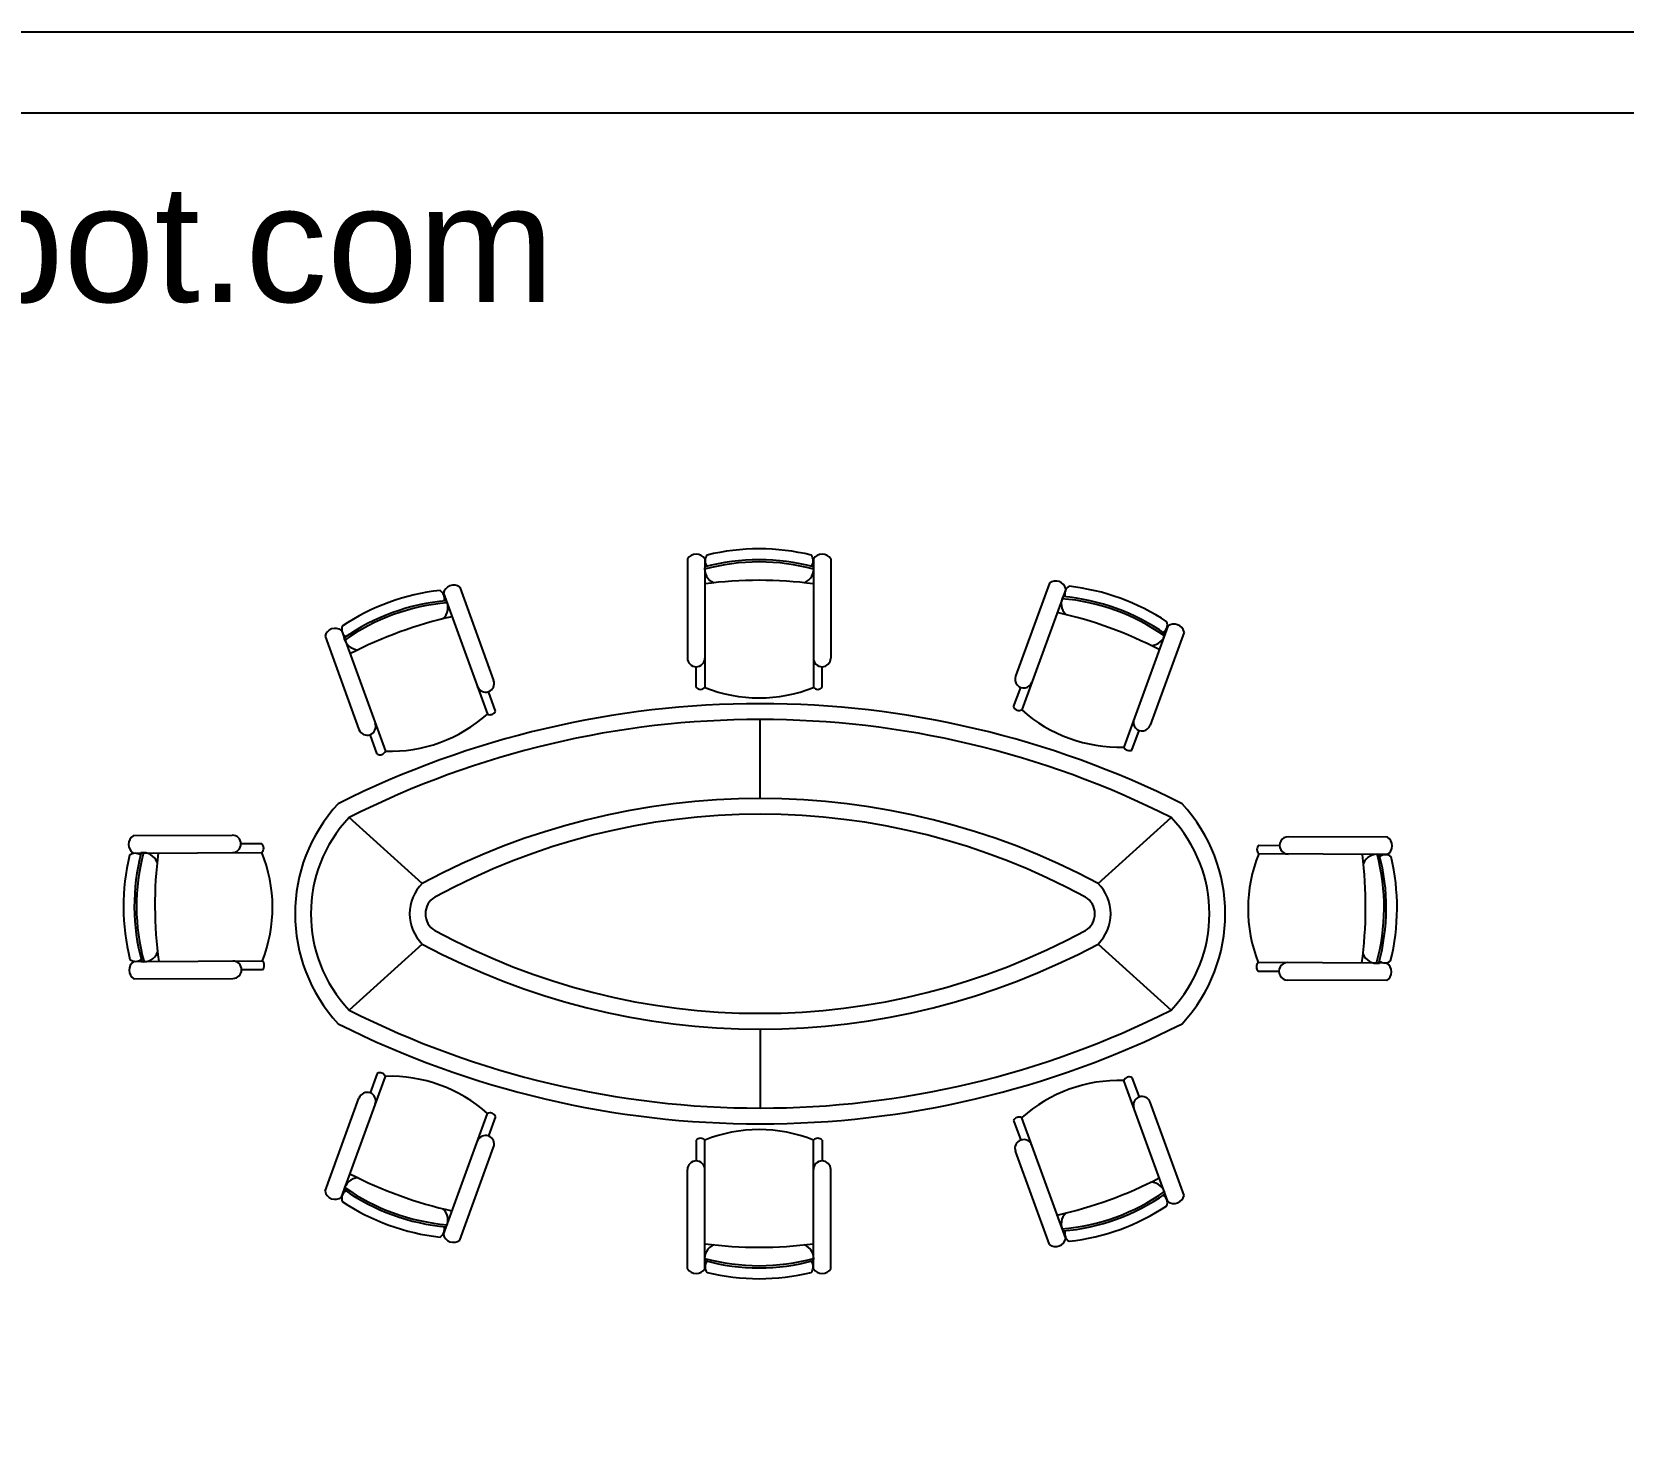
# Model space of a CAD drawing. Header units: inches. Extents: x 11.8 to 54.3, y 7.5 to 32.3.
# Drawn here: x 19.78 to 26.38, y 26.43 to 32.3 of the extents above; entities that cross this region are included whole.
import ezdxf

# ---------------------------------------------------------------- set-up
doc = ezdxf.new("R2010")
doc.units = ezdxf.units.IN
doc.header["$MEASUREMENT"] = 0
for name, color, linetype in [('02', 2, 'Continuous'), ('4', 4, 'Continuous'), ('kadrbm', 4, 'Continuous')]:
    doc.layers.add(name, color=color, linetype=linetype)
doc.styles.add('bmmm', font='swissel.ttf')

# ---------------------------------------------------------------- blocks, each defined once
blk = doc.blocks.new('kadrbm')
at = {"layer": 'kadrbm', "color": 4}
blk.add_lwpolyline([(0, 0), (0, 24.7972), (21, 24.7972), (21, 0), (0, 0)], close=True, dxfattribs=at)
blk.add_lwpolyline([(20.6631, 0.3257), (20.6631, 24.4603), (0.3369, 24.4603), (0.3369, 0.3257), (20.6631, 0.3257)], dxfattribs=at)
at = {"layer": 'kadrbm', "color": 211, "true_color": 0xf674fb, "style": 'bmmm'}
blk.add_text('www.cad-libraries.blogspot.com', height=0.485134, dxfattribs=at).set_placement((0.5726, 23.6772))

msp = doc.modelspace()

# ---------------------------------------------------------------- linework, layer by layer
at = {"layer": '02'}
for p, q in [((22.5363, 29.5801), (22.5363, 29.6663)), ((23.0585, 29.5801), (23.0585, 29.6663)), ((21.7047, 29.4821), (21.6752, 29.5631)), ((23.8521, 29.4995), (23.8816, 29.5804)), ((22.8015, 29.1201), (22.8015, 29.4474)), ((21.214, 29.3035), (21.1845, 29.3845)), ((24.3428, 29.3209), (24.3723, 29.4018)), ((21.4009, 28.7674), (21.0977, 29.0409)), ((24.2022, 28.7674), (24.5053, 29.0409)), ((20.7355, 28.9324), (20.6493, 28.932)), ((24.8687, 28.9261), (24.9549, 28.9256)), ((21.4009, 28.5164), (21.0977, 28.2429)), ((24.2022, 28.5164), (24.5053, 28.2429)), ((20.738, 28.4102), (20.6519, 28.4098)), ((24.8662, 28.4039), (24.9523, 28.4035)), ((22.8015, 28.1637), (22.8015, 27.8364)), ((21.214, 27.9803), (21.1845, 27.8993)), ((24.3428, 27.9629), (24.3723, 27.8819)), ((21.7047, 27.8017), (21.6752, 27.7207)), ((23.8521, 27.7843), (23.8816, 27.7033)), ((22.5363, 27.7037), (22.5363, 27.6175)), ((23.0585, 27.7037), (23.0585, 27.6175))]:
    msp.add_line(p, q, dxfattribs=at)
for centre, radius, start, end in [((22.7974, 29.2458), 0.855, 74.6754, 105.3246), ((22.7974, 29.2458), 0.864, 74.87516, 105.12484), ((22.6332, 30.0717), 0.0618, 170.06944, 248.32605), ((22.7974, 28.2903), 1.7341, 82.54344, 97.45656), ((22.9616, 30.0717), 0.0618, 291.67395, 9.93056), ((24.1113, 29.9283), 0.0618, 150.06944, 228.32605), ((21.5736, 29.0787), 0.864, 94.87516, 125.12484), ((21.5736, 29.0787), 0.855, 94.6754, 125.3246), ((21.4455, 29.9109), 0.0618, 311.67395, 29.93056), ((23.6563, 28.1982), 1.7341, 62.54344, 77.45656), ((23.9832, 29.096), 0.855, 54.6754, 85.3246), ((21.9005, 28.1808), 1.7341, 102.54344, 117.45656), ((21.1369, 29.7986), 0.0618, 190.06944, 268.32605), ((24.4199, 29.816), 0.0618, 271.67395, 349.93056), ((22.5363, 29.7023), 0.036, 180, 0), ((22.5543, 29.5972), 0.0248, 223.47173, 316.52827), ((23.0404, 29.5972), 0.0248, 223.47173, 316.52827), ((23.8749, 29.5094), 0.0248, 203.47173, 296.52827), ((22.8015, 25.6735), 3.7739, 63.16202, 116.83798), ((21.6819, 29.492), 0.0248, 243.47173, 336.52827), ((24.3846, 29.4357), 0.036, 160, 340), ((21.2251, 29.3257), 0.0248, 243.47173, 336.52827), ((24.3317, 29.3431), 0.0248, 203.47173, 296.52827), ((22.8015, 26.1622), 2.9579, 61.73584, 118.26416), ((21.5199, 28.6419), 0.5809, 136.61076, 223.38924), ((22.8015, 26.2373), 2.8173, 61.41023, 118.58977), ((24.0832, 28.6419), 0.5809, 316.61076, 43.38924), ((20.7185, 28.9143), 0.0248, 313.74736, 46.80391), ((24.8857, 28.908), 0.0248, 133.19609, 226.25264), ((21.071, 28.6729), 0.864, 165.15079, 195.40047), ((21.071, 28.6729), 0.855, 164.95104, 195.60023), ((20.2444, 28.8331), 0.0618, 21.94958, 100.20619), ((22.0265, 28.6775), 1.7341, 172.81908, 187.73219), ((23.5776, 28.6712), 1.7341, 352.26781, 7.18092), ((25.3598, 28.8268), 0.0618, 79.79381, 158.05042), ((24.5332, 28.6666), 0.855, 344.39977, 15.04896), ((24.5332, 28.6666), 0.864, 344.59953, 14.84921), ((21.524, 28.6419), 0.1758, 134.43641, 225.56359), ((24.0791, 28.6419), 0.1758, 314.43641, 45.56359), ((21.4938, 28.6419), 0.0801, 120.2853, 239.7147), ((24.1093, 28.6419), 0.0801, 300.2853, 59.7147), ((22.8015, 31.0465), 2.8173, 241.41023, 298.58977), ((22.8015, 31.1216), 2.9579, 241.73584, 298.26416), ((20.246, 28.5047), 0.0618, 260.34508, 338.60169), ((20.7208, 28.4281), 0.0248, 313.74736, 46.80391), ((24.8834, 28.4218), 0.0248, 133.19609, 226.25264), ((25.3582, 28.4984), 0.0618, 201.39831, 279.65492), ((22.8015, 31.6103), 3.7739, 243.16202, 296.83798), ((21.2251, 27.958), 0.0248, 23.47173, 116.52827), ((24.3317, 27.9407), 0.0248, 63.47173, 156.52827), ((21.6819, 27.7918), 0.0248, 23.47173, 116.52827), ((23.8749, 27.7744), 0.0248, 63.47173, 156.52827), ((22.5543, 27.6866), 0.0248, 43.47173, 136.52827), ((23.0404, 27.6866), 0.0248, 43.47173, 136.52827), ((23.894, 27.6695), 0.036, 20, 200), ((21.1369, 27.4852), 0.0618, 91.67395, 169.93056), ((21.9005, 29.103), 1.7341, 242.54344, 257.45656), ((23.6563, 29.0856), 1.7341, 282.54344, 297.45656), ((24.4199, 27.4678), 0.0618, 10.06944, 88.32605), ((21.5736, 28.2051), 0.864, 234.87516, 265.12484), ((21.5736, 28.2051), 0.855, 234.6754, 265.3246), ((23.9832, 28.1877), 0.855, 274.6754, 305.3246), ((23.9832, 28.1877), 0.864, 274.87516, 305.12484), ((21.4455, 27.3729), 0.0618, 330.06944, 48.32605), ((24.1113, 27.3555), 0.0618, 131.67395, 209.93056), ((22.6332, 27.2121), 0.0618, 111.67395, 189.93056), ((22.7974, 28.9935), 1.7341, 262.54344, 277.45656), ((22.9616, 27.2121), 0.0618, 350.06944, 68.32605), ((22.7974, 28.038), 0.855, 254.6754, 285.3246), ((22.7974, 28.038), 0.864, 254.87516, 285.12484)]:
    msp.add_arc(centre, radius, start, end, dxfattribs=at)
at = {"layer": '4'}
for p, q in [((22.5003, 30.1135), (22.5003, 29.7023)), ((22.5723, 30.1135), (22.5723, 29.5801)), ((23.0224, 30.1135), (23.0224, 29.5801)), ((23.0944, 30.1135), (23.0944, 29.7023)), ((21.4883, 29.971), (21.6708, 29.4698)), ((21.556, 29.9957), (21.6967, 29.6092)), ((24.0008, 30.013), (23.8601, 29.6266)), ((24.0685, 29.9884), (23.886, 29.4871)), ((24.4914, 29.8345), (24.309, 29.3332)), ((20.9977, 29.7925), (21.1384, 29.406)), ((21.0654, 29.8171), (21.2478, 29.3158)), ((24.5591, 29.8098), (24.4184, 29.4234)), ((20.2019, 28.9658), (20.6132, 28.9677)), ((20.2023, 28.8938), (20.7357, 28.8963)), ((25.4023, 28.9595), (24.991, 28.9614)), ((25.4019, 28.8874), (24.8685, 28.89)), ((20.2044, 28.4437), (20.7378, 28.4462)), ((25.3998, 28.4374), (24.8664, 28.4399)), ((20.2048, 28.3717), (20.616, 28.3736)), ((25.3994, 28.3653), (24.9882, 28.3673)), ((21.0654, 27.4667), (21.2478, 27.9679)), ((24.4914, 27.4493), (24.309, 27.9506)), ((20.9977, 27.4913), (21.1384, 27.8778)), ((24.5591, 27.474), (24.4184, 27.8604)), ((21.4883, 27.3127), (21.6708, 27.814)), ((24.0685, 27.2954), (23.886, 27.7966)), ((21.556, 27.2881), (21.6967, 27.6746)), ((22.5723, 27.1702), (22.5723, 27.7037)), ((23.0224, 27.1702), (23.0224, 27.7037)), ((24.0008, 27.2708), (23.8601, 27.6572)), ((22.5003, 27.1702), (22.5003, 27.5815)), ((23.0944, 27.1702), (23.0944, 27.5815))]:
    msp.add_line(p, q, dxfattribs=at)
for centre, radius, start, end in [((22.7974, 29.2458), 0.909, 76.26919, 103.73081), ((22.5363, 30.0898), 0.0431, 33.435, 146.56535), ((22.6115, 30.105), 0.0382, 141.48162, 216.41218), ((22.9832, 30.105), 0.0382, 323.58782, 38.51838), ((23.0584, 30.0898), 0.0431, 33.43465, 146.565), ((24.0265, 29.9784), 0.0431, 13.435, 126.56535), ((21.5736, 29.0787), 0.909, 96.26919, 123.73081), ((21.4544, 29.9496), 0.0382, 343.58782, 58.51838), ((21.5303, 29.961), 0.0431, 53.43465, 166.565), ((23.9832, 29.096), 0.864, 54.87516, 85.12484), ((24.1024, 29.967), 0.0382, 121.48162, 196.41218), ((23.9832, 29.096), 0.909, 56.26919, 83.73081), ((21.0397, 29.7824), 0.0431, 53.435, 166.56535), ((21.1051, 29.8225), 0.0382, 161.48162, 236.41218), ((24.4517, 29.8399), 0.0382, 303.58782, 18.51838), ((24.5171, 29.7998), 0.0431, 13.43465, 126.565), ((23.0584, 29.7023), 0.036, 180, 0), ((23.894, 29.6143), 0.036, 160, 340), ((21.6628, 29.5969), 0.036, 200, 20), ((22.7974, 30.1426), 0.6058, 248.19402, 291.80598), ((22.8015, 25.6165), 3.8964, 63.32474, 116.67526), ((21.1722, 29.4183), 0.036, 200, 20), ((21.2669, 29.9214), 0.6058, 268.19402, 311.80598), ((24.2899, 29.9387), 0.6058, 228.19402, 271.80598), ((21.5451, 28.6419), 0.6716, 137.20412, 222.79588), ((24.058, 28.6419), 0.6716, 317.20412, 42.79588), ((20.2259, 28.9299), 0.0431, 123.71029, 236.84064), ((20.6133, 28.9317), 0.036, 270.27563, 90.27563), ((20.1743, 28.6686), 0.6058, 338.46966, 22.08161), ((24.9909, 28.9254), 0.036, 89.72437, 269.72437), ((25.3783, 28.9236), 0.0431, 303.15936, 56.28971), ((21.071, 28.6729), 0.909, 166.54482, 194.00645), ((20.211, 28.8546), 0.0382, 53.86346, 128.79401), ((25.4299, 28.6623), 0.6058, 157.91839, 201.53034), ((25.3932, 28.8483), 0.0382, 51.20599, 126.13654), ((24.5332, 28.6666), 0.909, 345.99355, 13.45518), ((20.2284, 28.4078), 0.0431, 123.71063, 236.84098), ((20.2127, 28.4829), 0.0382, 231.75726, 306.68781), ((20.6158, 28.4096), 0.036, 270.27563, 90.27563), ((24.9883, 28.4033), 0.036, 89.72437, 269.72437), ((25.3915, 28.4766), 0.0382, 233.31219, 308.24274), ((25.3758, 28.4015), 0.0431, 303.15902, 56.28937), ((22.8015, 31.6673), 3.8964, 243.32474, 296.67526), ((21.2669, 27.3624), 0.6058, 48.19402, 91.80598), ((24.2899, 27.3451), 0.6058, 88.19402, 131.80598), ((21.1722, 27.8655), 0.036, 340, 160), ((24.3846, 27.8481), 0.036, 20, 200), ((21.6628, 27.6869), 0.036, 340, 160), ((22.7974, 27.1412), 0.6058, 68.19402, 111.80598), ((22.5363, 27.5815), 0.036, 0, 180), ((23.0584, 27.5815), 0.036, 0, 180), ((21.0397, 27.5013), 0.0431, 193.43465, 306.565), ((21.1051, 27.4613), 0.0382, 123.58782, 198.51838), ((21.5736, 28.2051), 0.909, 236.26919, 263.73081), ((24.4517, 27.4439), 0.0382, 341.48162, 56.41218), ((24.5171, 27.484), 0.0431, 233.435, 346.56535), ((23.9832, 28.1877), 0.909, 276.26919, 303.73081), ((21.4544, 27.3341), 0.0382, 301.48162, 16.41218), ((21.5303, 27.3228), 0.0431, 193.435, 306.56535), ((24.1024, 27.3168), 0.0382, 163.58782, 238.51838), ((24.0265, 27.3054), 0.0431, 233.43465, 346.565), ((22.6115, 27.1788), 0.0382, 143.58782, 218.51838), ((22.9832, 27.1788), 0.0382, 321.48162, 36.41218), ((22.5363, 27.194), 0.0431, 213.43465, 326.565), ((22.7974, 28.038), 0.909, 256.26919, 283.73081), ((23.0584, 27.194), 0.0431, 213.435, 326.56535)]:
    msp.add_arc(centre, radius, start, end, dxfattribs=at)

# ---------------------------------------------------------------- block references
at = {"layer": 'kadrbm'}
msp.add_blockref('kadrbm', (11.8092, 7.5012), dxfattribs=at)

doc.saveas('drawing.dxf')
